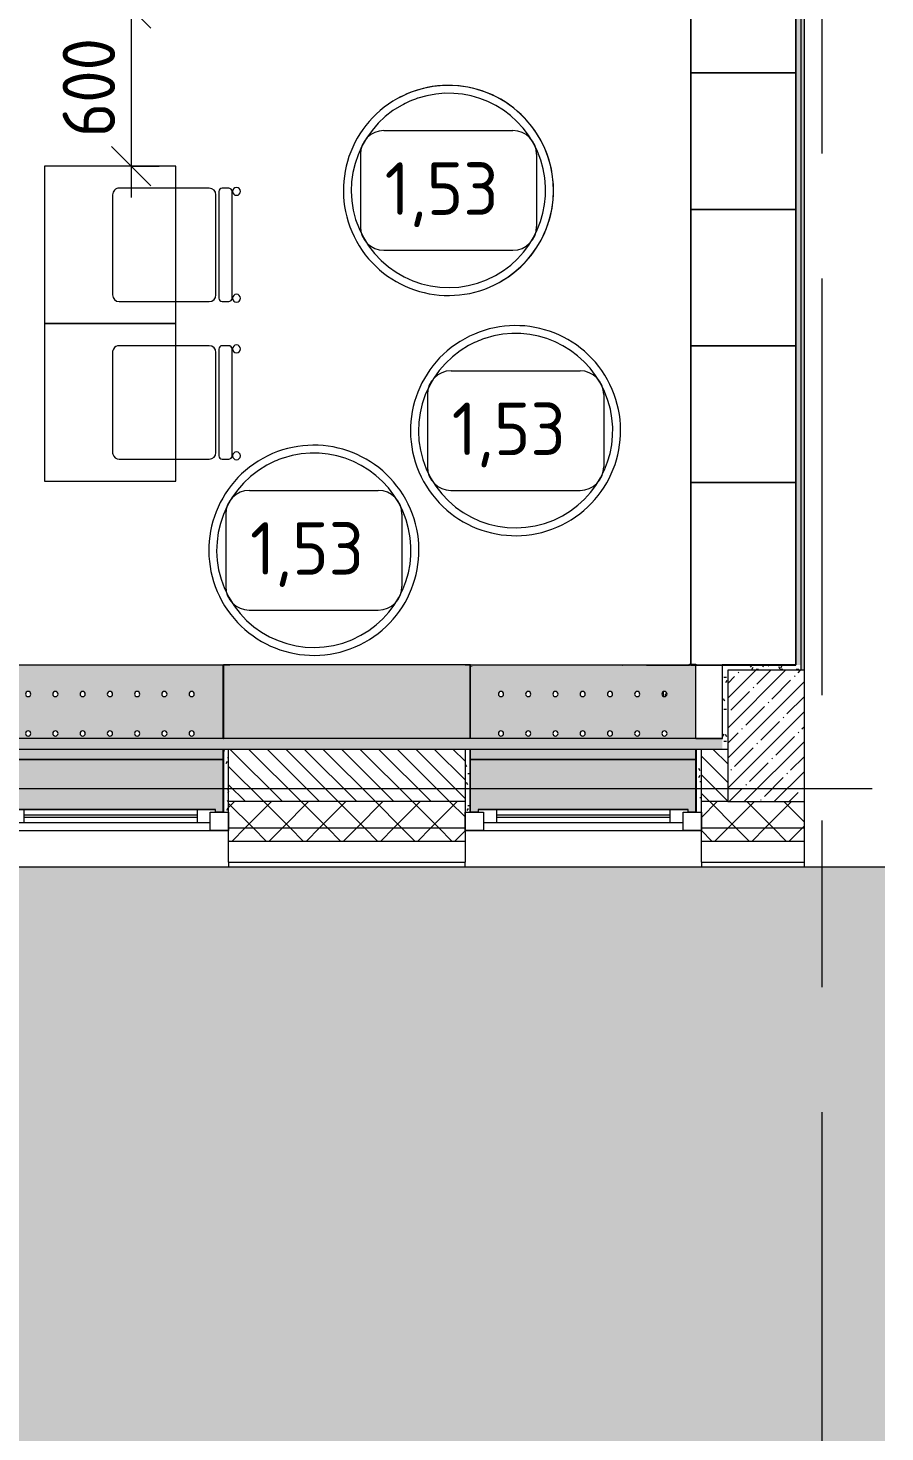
# Model space of a CAD drawing. Header units: millimetres. Extents: x 957 to 228198, y -8553 to 29000.
# Drawn here: x 71289 to 74551, y 1150 to 6495 of the extents above; entities that cross this region are included whole.
import ezdxf

# ---------------------------------------------------------------- set-up
doc = ezdxf.new("R2010")
doc.units = ezdxf.units.MM
doc.linetypes.add('Осевая', pattern=[3175, 635, -476.25, 1587.5, -476.25])
for name, color, linetype, lineweight in [('A-ANNO-DIMS', 7, 'Continuous', 9), ('A-ANNO-DIMS-100', 7, 'Continuous', 9), ('A-DETL', 7, 'Continuous', 9), ('A-DETL-GENF', 7, 'Continuous', 9), ('A-GLAZ', 7, 'Continuous', 9), ('A-GLAZ-1', 7, 'Continuous', 13), ('A-WALL', 7, 'Continuous', 9), ('I-FURN-IDEN', 7, 'Continuous', 9), ('I-WALL', 7, 'Continuous', 9), ('S-COLS', 7, 'Continuous', 9), ('Знаки', 7, 'Continuous', 9), ('Оси', 7, 'Continuous', 9), ('Оси-2', 7, 'Осевая', 9)]:
    doc.layers.add(name, color=color, linetype=linetype, lineweight=lineweight)
for name, color, linetype, lineweight, true_color in [('A-DETL-GENF-2', 7, 'Continuous', 9, 0xd4d4d4), ('A-WALL-1', 9, 'Continuous', 9, 0x808080), ('A-WALL-FNSH-1', 9, 'Continuous', 9, 0x808080), ('I-FURN-1', 9, 'Continuous', 9, 0x808080), ('M-EQPM-1', 7, 'Continuous', 9, 0xb2b2b2)]:
    doc.layers.add(name, color=color, linetype=linetype, lineweight=lineweight, true_color=true_color)
doc.styles.add('GOST Common_3', font='GOST_Common.ttf', dxfattribs={"height": 200})
doc.styles.add('ISOCPEUR_3', font='isocpeur.ttf', dxfattribs={"width": 0.9, "height": 200})
doc.dimstyles.new('ISO-2_0_0_9К_Средний_округл2_1', dxfattribs={"dimscale": 304.8, "dimtxt": 199.196235, "dimasz": 0.492126, "dimexe": 0.393701, "dimexo": 0, "dimgap": 0, "dimtad": 1, "dimdec": 0, "dimrnd": 10, "dimzin": 0, "dimdsep": 46, "dimtxsty": 'ISOCPEUR_3', "dimblk1": 'OBLIQUE', "dimblk2": 'OBLIQUE', "dimsah": 1, "dimcen": 0.09, "dimdle": 0.393701, "dimazin": 0, "dimtfac": 1, "dimtdec": 4, "dimtix": 1, "dimtmove": 0, "dimatfit": 3, "dimfxl": 1, "dimtvp": 1, "dimtolj": 1, "dimtzin": 0, "dimarcsym": 2})
pattern_1 = [(45, (-10247.55, 0), (-70.71068, 70.71068), []), (135, (-10247.55, 0), (-70.71068, -70.71068), [])]
pattern_2 = [(0, (-10247.55, 0), (121.92, 30.48), [10.058, -81.382, 10.058, -81.382, -487.68]), (0, (-10247.55, 0), (121.92, 30.48), [-182.88, 10.058, -172.822, 10.058, -81.382, -213.36]), (0, (-10247.55, 0), (121.92, 30.48), [-457.2, 10.058, -50.902, 10.058, -142.342]), (120, (-10201.83, 15.24), (-87.356454, 90.345817), [10.058, -81.382, 10.058, -81.382, -487.68]), (120, (-10201.83, 15.24), (-87.356454, 90.345817), [-182.88, 10.058, -172.822, 10.058, -81.382, -213.36]), (120, (-10201.83, 15.24), (-87.356454, 90.345817), [-457.2, 10.058, -50.902, 10.058, -142.342]), (240, (-10186.59, 76.2), (-34.563546, -120.825817), [10.058, -81.382, 10.058, -81.382, -487.68]), (240, (-10186.59, 76.2), (-34.563546, -120.825817), [-182.88, 10.058, -172.822, 10.058, -81.382, -213.36]), (240, (-10186.59, 76.2), (-34.563546, -120.825817), [-457.2, 10.058, -50.902, 10.058, -142.342])]

# ---------------------------------------------------------------- blocks, each defined once
blk = doc.blocks.new('120_Окно_СКБ_1Ст - 120_Окно_СКБ_1Ст 900х2500_h_-19906774-План расстановки мебели и оборудования 3 этажа в осях 12-23')
at = {"layer": 'A-GLAZ'}
for p, q in [((450, -5), (-450, -5)), ((-430, -75), (-400, -75)), ((-330, -55), (330, -55)), ((330, -65), (-330, -65)), ((400, -75), (430, -75))]:
    blk.add_line(p, q, dxfattribs=at)
at = {"layer": 'A-GLAZ-1'}
for p, q in [((-450, -75), (-450, -5)), ((-450, -5), (-380, -5)), ((-380, -5), (-380, -75)), ((380, -35), (-380, -35)), ((-380, -35), (-380, -75)), ((-330, -85), (-330, -35)), ((330, -85), (330, -35)), ((380, -75), (380, -5)), ((380, -5), (450, -5)), ((380, -75), (380, -35)), ((450, -5), (450, -75)), ((-380, -75), (-450, -75)), ((-380, -75), (-400, -75)), ((-400, -75), (-400, -85)), ((-400, -85), (400, -85)), ((400, -85), (-400, -85)), ((450, -75), (380, -75)), ((400, -75), (380, -75)), ((400, -85), (400, -75))]:
    blk.add_line(p, q, dxfattribs=at)
blk = doc.blocks.new('BSC_Колонна _Прямоугольная - 500х500-V64-План расстановки мебели и оборудования 3 этажа в осях 12-23')
at = {"layer": 'S-COLS'}
h = blk.add_hatch(dxfattribs=at)
h.set_pattern_fill('FP_57', color=256, style=0, pattern_type=2)
h.set_pattern_definition([(45, (-84450, -3800), (-57.02463, 57.02463), []), (45, (-84392.975, -3800), (-57.02463, 57.02463), [100.806, -20.161, 3.353, -16.808])])
h.paths.add_polyline_path([(40.7, -250), (40.7, 250), (-250, 250), (-250, -250)])
for p, q in [((40.7, 250), (-250, 250)), ((-250, 250), (-250, -250)), ((-250, -250), (40.7, -250))]:
    blk.add_line(p, q, dxfattribs=at)
blk = doc.blocks.new('ПУФ - 1_53-V123-План расстановки мебели и оборудования 3 этажа в осях 12-23')
at = {"layer": 'I-FURN-1'}
for radius, start, end in [(400, 0, 180), (400, 0, 180), (370, 0, 180), (370, 0, 180), (400, 180, 360), (400, 180, 330), (370, 180, 349.4118), (370, 180, 349.4118), (400, 330, 0), (370, 349.5929, 0), (370, 349.5929, 360)]:
    blk.add_arc((0, 0), radius, start, end, dxfattribs=at)
blk = doc.blocks.new('ПУФ - 1_53-V115-План расстановки мебели и оборудования 3 этажа в осях 12-23')
at = {"layer": 'I-FURN-1'}
for radius, start, end in [(400, 0, 180), (400, 0, 180), (370, 0, 180), (370, 0, 180), (400, 180, 360), (400, 180, 0), (370, 180, 349.4118), (370, 180, 349.4118), (370, 349.5929, 0), (370, 349.5929, 360)]:
    blk.add_arc((0, 0), radius, start, end, dxfattribs=at)
blk = doc.blocks.new('Стол базовый прямоугольный - 1_7а-25476368-План расстановки мебели и оборудования 3 этажа в осях 12-23')
at = {"layer": 'I-FURN-1'}
for p, q in [((250, 300), (-250, 300)), ((-250, 300), (-250, -300)), ((250, -300), (250, 300)), ((-250, -300), (250, -300))]:
    blk.add_line(p, q, dxfattribs=at)
blk = doc.blocks.new('Стул Breuer - 1_9а-V130-План расстановки мебели и оборудования 3 этажа в осях 12-23')
at = {"layer": 'I-FURN-1'}
for p, q in [((-215.9, 215.9), (-215.9, 0)), ((190.5, 241.3), (-190.5, 241.3)), ((215.9, 0), (215.9, 215.9)), ((-215.9, 0), (-215.9, -127)), ((215.9, -127), (215.9, 0)), ((-190.5, -152.4), (190.5, -152.4)), ((-215.9, -176.2), (-215.9, -200.8)), ((203.2, -163.5), (-203.2, -163.5)), ((-203.2, -213.5), (203.2, -213.5)), ((215.9, -200.8), (215.9, -176.2))]:
    blk.add_line(p, q, dxfattribs=at)
for centre, radius, start, end in [((-190.5, 215.9), 25.4, 105, 180), ((-190.5, 215.9), 25.4, 90, 105), ((190.5, 215.9), 25.4, 60, 90), ((190.5, 215.9), 25.4, 0, 60), ((-190.5, -127), 25.4, 180, 270), ((190.5, -127), 25.4, 270, 360), ((-203.2, -176.2), 12.7, 90, 180), ((-203.2, -200.8), 12.7, 180, 270), ((203.2, -176.2), 12.7, 360, 90), ((203.2, -200.8), 12.7, 270, 360), ((-203.5, -230.6), 15.1, 360, 180), ((-203.5, -230.6), 15.1, 180, 360), ((203.7, -230.6), 15.1, 360, 180), ((203.7, -230.6), 15.1, 180, 360)]:
    blk.add_arc(centre, radius, start, end, dxfattribs=at)
blk = doc.blocks.new('Стул Breuer - 1_9а-25403171-План расстановки мебели и оборудования 3 этажа в осях 12-23')
at = {"layer": 'I-FURN-1'}
for p, q in [((-215.9, 215.9), (-215.9, 0)), ((190.5, 241.3), (-190.5, 241.3)), ((215.9, 0), (215.9, 215.9)), ((-215.9, 0), (-215.9, -127)), ((215.9, -127), (215.9, 0)), ((-190.5, -152.4), (190.5, -152.4)), ((-215.9, -176.2), (-215.9, -200.8)), ((203.2, -163.5), (-203.2, -163.5)), ((-203.2, -213.5), (203.2, -213.5)), ((215.9, -200.8), (215.9, -176.2))]:
    blk.add_line(p, q, dxfattribs=at)
for centre, radius, start, end in [((-190.5, 215.9), 25.4, 90, 180), ((190.5, 215.9), 25.4, 0, 90), ((-190.5, -127), 25.4, 180, 270), ((190.5, -127), 25.4, 270, 360), ((-203.2, -176.2), 12.7, 90, 180), ((-203.2, -200.8), 12.7, 180, 270), ((203.2, -176.2), 12.7, 360, 90), ((203.2, -200.8), 12.7, 270, 360), ((-203.5, -230.6), 15.1, 360, 180), ((-203.5, -230.6), 15.1, 180, 360), ((203.7, -230.6), 15.1, 360, 180), ((203.7, -230.6), 15.1, 180, 360)]:
    blk.add_arc(centre, radius, start, end, dxfattribs=at)
blk = doc.blocks.new('radiator_prado_classic_z_tip_30_po exemplyaru - Classic Z Тип 30-500-V186-План расстановки мебели и оборудования 3 этажа в осях 12-23')
at = {"layer": 'M-EQPM-1'}
for p, q in [((513.3, 228), (512.5, 228)), ((512.5, 228), (513.3, 228)), ((667.5, 126), (667.5, 109.4)), ((667.5, 126), (667.5, 109.4))]:
    blk.add_line(p, q, dxfattribs=at)
for points, knots in [([(675, 114), (675.5, 114.5), (676.4, 115.4), (677.6, 116.6), (678.4, 117.4), (678.9, 117.9), (679.2, 118.2), (679.5, 118.5), (679.8, 118.8), (680.1, 119.2), (680.4, 119.4), (680.7, 119.7), (681, 120), (681.3, 120.3), (681.5, 120.5), (681.7, 120.7), (681.9, 120.9), (682.1, 121.1), (682.2, 121.2), (682.2, 121.2)], [0, 0, 0, 0, 0.1428571, 0.2857143, 0.3571429, 0.3928571, 0.4285714, 0.4642857, 0.5, 0.5357143, 0.5714286, 0.6071429, 0.6428571, 0.6785714, 0.7142857, 0.75, 0.7857143, 0.8214286, 0.8571429, 0.8571429, 0.8571429, 0.8571429]), ([(679.2, 109.8), (679.1, 109.9), (678.9, 110.1), (678.4, 110.6), (677.6, 111.4), (676.4, 112.6), (675.5, 113.5), (675, 114)], [0.5714286, 0.5714286, 0.5714286, 0.5714286, 0.6071429, 0.6428571, 0.7142857, 0.8571429, 1, 1, 1, 1]), ([(676.4, 115.4), (676.9, 115.9), (677.6, 116.6), (678.4, 117.4), (678.9, 117.9), (679.2, 118.2), (679.5, 118.5), (679.8, 118.8), (680.1, 119.2), (680.4, 119.4), (680.7, 119.7), (681, 120), (681.3, 120.3), (681.5, 120.5), (681.7, 120.7), (681.9, 120.9), (682.1, 121.1), (682.2, 121.2), (682.2, 121.2)], [0.1428571, 0.1428571, 0.1428571, 0.1428571, 0.2857143, 0.3571429, 0.3928571, 0.4285714, 0.4642857, 0.5, 0.5357143, 0.5714286, 0.6071429, 0.6428571, 0.6785714, 0.7142857, 0.75, 0.7857143, 0.8214286, 0.8571429, 0.8571429, 0.8571429, 0.8571429]), ([(679.2, 118.2), (679.1, 118.1), (678.9, 117.9), (678.4, 117.4), (677.6, 116.6), (676.9, 115.9), (676.4, 115.4)], [0.5714286, 0.5714286, 0.5714286, 0.5714286, 0.6071429, 0.6428571, 0.7142857, 0.8571429, 0.8571429, 0.8571429, 0.8571429]), ([(679.2, 118.2), (679.1, 118.1), (678.9, 117.9), (678.4, 117.4), (678.1, 117.1), (677.9, 116.9)], [0.5714286, 0.5714286, 0.5714286, 0.5714286, 0.6071429, 0.6428571, 0.7142857, 0.7142857, 0.7142857, 0.7142857]), ([(677.9, 111.1), (678.1, 110.9), (678.4, 110.6), (678.9, 110.1), (679.1, 109.9), (679.2, 109.8)], [0.2857143, 0.2857143, 0.2857143, 0.2857143, 0.3571429, 0.3928571, 0.4285714, 0.4285714, 0.4285714, 0.4285714]), ([(677.9, 111.1), (678.1, 110.9), (678.4, 110.6), (678.9, 110.1), (679.1, 109.9), (679.2, 109.8)], [0.2857143, 0.2857143, 0.2857143, 0.2857143, 0.3571429, 0.3928571, 0.4285714, 0.4285714, 0.4285714, 0.4285714]), ([(679.2, 109.8), (679.1, 109.9), (678.9, 110.1), (678.4, 110.6), (678.1, 110.9), (677.9, 111.1)], [0.5714286, 0.5714286, 0.5714286, 0.5714286, 0.6071429, 0.6428571, 0.7142857, 0.7142857, 0.7142857, 0.7142857]), ([(682.2, 121.2), (682.2, 121.2), (682.1, 121.1), (681.9, 120.9), (681.7, 120.7), (681.5, 120.5), (681.3, 120.3), (681, 120), (680.7, 119.7), (680.4, 119.4), (680.1, 119.2), (679.7, 118.7), (679.4, 118.4), (679.2, 118.2)], [0.1428571, 0.1428571, 0.1428571, 0.1428571, 0.1785714, 0.2142857, 0.25, 0.2857143, 0.3214286, 0.3571429, 0.3928571, 0.4285714, 0.4642857, 0.5, 0.5714286, 0.5714286, 0.5714286, 0.5714286]), ([(680.4, 119.4), (680.3, 119.3), (680.1, 119.2), (679.7, 118.7), (679.4, 118.4), (679.2, 118.2)], [0.4285714, 0.4285714, 0.4285714, 0.4285714, 0.4642857, 0.5, 0.5714286, 0.5714286, 0.5714286, 0.5714286])]:
    blk.add_open_spline(points, degree=3, knots=knots, dxfattribs=at)
for points in [[(676.4, 115.4), (676, 115), (675.5, 114.5), (675, 114)], [(676.4, 115.4), (676, 115), (675.5, 114.5), (675, 114)], [(675, 114), (675.5, 114.5), (676, 115), (676.4, 115.4)], [(675, 114), (675.5, 113.5), (676.4, 112.6), (677.4, 111.6), (677.9, 111.1)], [(675, 114), (675.5, 113.5), (676.4, 112.6), (677.4, 111.6), (677.9, 111.1)], [(677.9, 111.1), (677.4, 111.6), (676.4, 112.6), (675.5, 113.5), (675, 114)], [(677.9, 116.9), (677.4, 116.4), (676.9, 115.9), (676.4, 115.4)], [(682.2, 121.2), (682.2, 121.2), (682.1, 121.1), (681.9, 120.9), (681.7, 120.7), (681.5, 120.5), (681.3, 120.3), (681, 120), (680.7, 119.7), (680.5, 119.5), (680.4, 119.4)]]:
    blk.add_open_spline(points, degree=3, dxfattribs=at)
blk = doc.blocks.new('шкаф 1_112 - шкаф 1_112-V217-План расстановки мебели и оборудования 3 этажа в осях 12-23')
at = {"layer": 'I-FURN-1'}
for p, q in [((-400, 6070), (-400, 4)), ((0, 1), (0, 6070)), ((-400, 2775), (-400, 2255)), ((-400, 2255), (-400, 2775)), ((0, 2255), (0, 2775)), ((0, 2775), (0, 2255)), ((0, 2255), (-400, 2255)), ((0, 2255), (-400, 2255)), ((-400, 2255), (-400, 1735)), ((-400, 1735), (-400, 2255)), ((-400, 2255), (0, 2255)), ((-400, 2255), (0, 2255)), ((0, 2255), (-400, 2255)), ((0, 1735), (0, 2255)), ((0, 2255), (0, 1735)), ((0, 1735), (-400, 1735)), ((-400, 1735), (0, 1735)), ((0, 1735), (-400, 1735)), ((0, 1735), (-400, 1735)), ((-400, 1735), (-400, 1215)), ((-400, 1215), (-400, 1735)), ((-400, 1735), (0, 1735)), ((0, 1215), (0, 1735)), ((0, 1735), (0, 1215)), ((0, 1215), (-400, 1215)), ((0, 1215), (-400, 1215)), ((-400, 1215), (-400, 695)), ((-400, 695), (-400, 1215)), ((-400, 1215), (0, 1215)), ((-400, 1215), (0, 1215)), ((0, 1215), (-400, 1215)), ((0, 695), (0, 1215)), ((0, 1215), (0, 695)), ((0, 695), (-400, 695)), ((-400, 695), (0, 695)), ((0, 695), (-400, 695)), ((0, 695), (-400, 695)), ((-400, 695), (-400, 0)), ((-400, 4), (-400, 695)), ((-400, 695), (0, 695)), ((0, 0), (0, 695)), ((0, 695), (0, 1)), ((-400, 0), (0, 0)), ((-381, 0), (-280, 0)), ((-280, 0), (-381, 0)), ((-280, 0), (0, 0)), ((0, 0), (-280, 0))]:
    blk.add_line(p, q, dxfattribs=at)
blk = doc.blocks.new('Зашивка радиатора_ с перфорацией М1 - Зашивка радиатора_ с перфорацией М1-V227-План расстановки мебели и оборудования 3 этажа в осях 12-23')
at = {"layer": 'Знаки'}
blk.add_hatch(color=256, dxfattribs=at).paths.add_polyline_path([(429, 380), (399, 380), (399, 370.1), (-401, 370.1), (-401, 380), (-430, 380), (-430, 180), (429, 180), (429, 370.1)])
h = blk.add_hatch(color=256, dxfattribs=at)
h.paths.add_polyline_path([(91.6, 180), (-430, 180), (-430, 140.1), (428, 140.1), (428, 180), (138.5, 180)])
h.paths.add_polyline_path([(-43.2, 100.1), (-430, 100.1), (-430, -179.9), (428, -178.9), (428, 100.1), (47.4, 100.1)])
h.paths.add_polyline_path([(-102.8, 90.4), (-97.4, 88.8), (-94.1, 85.4), (-92.8, 80.4), (-94.1, 75.4), (-97.8, 71.7), (-102.8, 70.4), (-107.8, 71.7), (-111.4, 75.4), (-112.8, 80.4), (-111.4, 85.4), (-107.8, 89), (-105.3, 90)])
h.paths.add_polyline_path([(-206.5, 90.4), (-201.2, 88.8), (-197.8, 85.4), (-196.5, 80.4), (-197.8, 75.4), (-201.5, 71.7), (-206.5, 70.4), (-211.5, 71.7), (-215.2, 75.4), (-216.5, 80.4), (-215.2, 85.4), (-211.5, 89), (-209.1, 90)])
h.paths.add_polyline_path([(104.7, 90.4), (109.7, 89), (113.4, 85.4), (114.7, 80.4), (113.4, 75.4), (109.7, 71.7), (104.7, 70.4), (99.7, 71.7), (96.1, 75.4), (94.7, 80.4), (96.1, 85.4), (99.7, 89), (102.2, 90)])
h.paths.add_polyline_path([(1, 90.4), (6.3, 88.8), (9.7, 85.4), (11, 80.4), (9.7, 75.4), (6, 71.7), (1, 70.4), (-4, 71.7), (-7.7, 75.4), (-9, 80.4), (-7.7, 85.4), (-4, 89), (-1.6, 90)])
h.paths.add_polyline_path([(-310.3, 90.4), (-304.9, 88.8), (-301.6, 85.4), (-300.3, 80.4), (-301.6, 75.4), (-305.3, 71.7), (-310.3, 70.4), (-315.3, 71.7), (-318.9, 75.4), (-320.3, 80.4), (-318.9, 85.4), (-315.3, 89), (-312.8, 90)])
h.paths.add_polyline_path([(208.5, 90.4), (213.5, 89), (217.2, 85.4), (218.5, 80.4), (217.2, 75.4), (213.5, 71.7), (208.5, 70.4), (203.5, 71.7), (199.8, 75.4), (198.5, 80.4), (199.8, 85.4), (203.5, 89), (205.9, 90)])
h.paths.add_polyline_path([(312.2, 90.4), (317.2, 89), (320.9, 85.4), (322.2, 80.4), (320.9, 75.4), (317.2, 71.7), (312.2, 70.4), (307.2, 71.7), (303.6, 75.4), (302.2, 80.4), (303.8, 85.7), (307.2, 89), (309.7, 90)])
h.paths.add_polyline_path([(-102.8, -59.6), (-97.8, -61), (-94.1, -64.6), (-92.8, -69.6), (-94.1, -74.6), (-97.8, -78.3), (-102.8, -79.6), (-108.1, -78.1), (-111.4, -74.6), (-112.8, -69.6), (-111.4, -64.6), (-107.8, -61), (-105.3, -60)])
h.paths.add_polyline_path([(312.2, -59.6), (317.2, -61), (320.9, -64.6), (322.2, -69.6), (320.9, -74.6), (317.2, -78.3), (312.2, -79.6), (307.2, -78.3), (303.3, -74), (302.2, -69.6), (303.6, -64.6), (307.2, -61), (309.7, -60)])
h.paths.add_polyline_path([(208.5, -59.6), (213.5, -61), (217.2, -64.6), (218.5, -69.6), (217.2, -74.6), (213.5, -78.3), (208.5, -79.6), (203.5, -78.3), (199.8, -74.6), (198.5, -69.6), (199.8, -64.6), (203.5, -61), (205.9, -60)])
h.paths.add_polyline_path([(104.7, -59.6), (109.7, -61), (113.4, -64.6), (114.7, -69.6), (113.4, -74.6), (109.7, -78.3), (104.7, -79.6), (99.7, -78.3), (96.1, -74.6), (94.7, -69.6), (96.1, -64.6), (99.7, -61), (102.2, -60)])
h.paths.add_polyline_path([(-206.5, -59.6), (-201.5, -61), (-197.8, -64.6), (-196.5, -69.6), (-197.8, -74.6), (-201.5, -78.3), (-206.5, -79.6), (-211.8, -78.1), (-215.2, -74.6), (-216.5, -69.6), (-215.2, -64.6), (-211.5, -61), (-209.1, -60)])
h.paths.add_polyline_path([(1, -59.6), (6, -61), (9.7, -64.6), (11, -69.6), (9.7, -74.6), (6, -78.3), (1, -79.6), (-4, -78.3), (-7.7, -74.6), (-9, -69.6), (-7.7, -64.6), (-4, -61), (-1.6, -60)])
h.paths.add_polyline_path([(-310.3, -59.6), (-305.3, -61), (-301.6, -64.6), (-300.3, -69.6), (-301.6, -74.6), (-305.3, -78.3), (-310.3, -79.6), (-315.7, -78), (-318.9, -74.6), (-320.3, -69.6), (-318.9, -64.6), (-315.3, -61), (-312.8, -60)])
for p, q in [((-401, 380), (-430, 380)), ((-430, 380), (-430, 180)), ((429, 380), (399, 380)), ((-430, 180), (429, 180)), ((429, 180), (-430, 180)), ((-430, 180), (-430, 140.1)), ((-430, 100.1), (-430, -179.9)), ((430.2, -179.9), (430.2, 100.1)), ((-430, -179.9), (430.2, -179.9))]:
    blk.add_line(p, q, dxfattribs=at)
for centre, start, end in [((-310.3, 80.4), 180, 0), ((-310.3, 80.4), 0, 180), ((-206.5, 80.4), 0, 180), ((-206.5, 80.4), 180, 360), ((-102.8, 80.4), 0, 180), ((-102.8, 80.4), 180, 0), ((1, 80.4), 0, 180), ((1, 80.4), 180, 0), ((104.7, 80.4), 0, 180), ((104.7, 80.4), 180, 360), ((208.5, 80.4), 0, 180), ((208.5, 80.4), 180, 0), ((312.2, 80.4), 0, 180), ((312.2, 80.4), 180, 0), ((-310.3, -69.6), 0, 180), ((-310.3, -69.6), 180, 0), ((-206.5, -69.6), 0, 180), ((-206.5, -69.6), 180, 0), ((-102.8, -69.6), 0, 180), ((-102.8, -69.6), 180, 0), ((1, -69.6), 0, 180), ((1, -69.6), 180, 0), ((104.7, -69.6), 0, 180), ((104.7, -69.6), 180, 0), ((208.5, -69.6), 0, 180), ((208.5, -69.6), 180, 0), ((312.2, -69.6), 0, 180), ((312.2, -69.6), 180, 0)]:
    blk.add_arc(centre, 10, start, end, dxfattribs=at)
blk = doc.blocks.new('Зашивка радиатора_ с перфорацией М1 - Зашивка радиатора_ с перфорацией М1-V228-План расстановки мебели и оборудования 3 этажа в осях 12-23')
at = {"layer": 'Знаки'}
blk.add_hatch(color=256, dxfattribs=at).paths.add_polyline_path([(399, 380), (399, 370.1), (-401, 370.1), (-401, 380), (-430, 380), (-430, 180), (429, 180), (429, 380)])
h = blk.add_hatch(color=256, dxfattribs=at)
h.paths.add_polyline_path([(122, 180), (-430, 180), (-430, 140.1), (428, 140.1), (428, 180), (303.6, 180)])
h.paths.add_polyline_path([(394.5, 100.1), (-430, 100.1), (-430, -179.9), (428, -178.9), (428, 100.1), (395.2, 100.1)])
h.paths.add_polyline_path([(312.2, 90.4), (317.2, 89), (320.9, 85.4), (322.2, 80.4), (320.9, 75.4), (317, 71.6), (312.2, 70.4), (307.2, 71.7), (303.6, 75.4), (302.2, 80.4), (303.8, 85.7), (307.2, 89), (309.7, 90)])
h.paths.add_polyline_path([(-102.8, 90.4), (-97.4, 88.8), (-94.1, 85.4), (-92.8, 80.4), (-94.1, 75.4), (-97.8, 71.7), (-102.8, 70.4), (-107.8, 71.7), (-111.4, 75.4), (-112.8, 80.4), (-111.4, 85.4), (-107.8, 89), (-105.3, 90)])
h.paths.add_polyline_path([(208.5, 90.4), (213.5, 89), (217.2, 85.4), (218.5, 80.4), (217.2, 75.4), (213.5, 71.7), (208.5, 70.4), (203.5, 71.7), (199.8, 75.4), (198.5, 80.4), (199.8, 85.4), (203.5, 89), (205.9, 90)])
h.paths.add_polyline_path([(1, 90.4), (6.3, 88.8), (9.7, 85.4), (11, 80.4), (9.7, 75.4), (6, 71.7), (1, 70.4), (-4, 71.7), (-7.7, 75.4), (-9, 80.4), (-7.7, 85.4), (-4, 89), (-1.6, 90)])
h.paths.add_polyline_path([(104.7, 90.4), (109.7, 89), (113.4, 85.4), (114.7, 80.4), (113.4, 75.4), (109.7, 71.7), (104.7, 70.4), (99.7, 71.7), (96.1, 75.4), (94.7, 80.4), (96.1, 85.4), (99.7, 89), (102.2, 90)])
h.paths.add_polyline_path([(-310.3, 90.4), (-304.9, 88.8), (-301.6, 85.4), (-300.3, 80.4), (-301.6, 75.4), (-305.3, 71.7), (-310.3, 70.4), (-315.3, 71.7), (-318.9, 75.4), (-320.3, 80.4), (-318.9, 85.4), (-315.3, 89), (-312.8, 90)])
h.paths.add_polyline_path([(-206.5, 90.4), (-201.2, 88.8), (-197.8, 85.4), (-196.5, 80.4), (-197.8, 75.4), (-201.5, 71.7), (-206.5, 70.4), (-211.5, 71.7), (-215.2, 75.4), (-216.5, 80.4), (-215.2, 85.4), (-211.5, 89), (-209.1, 90)])
h.paths.add_polyline_path([(-102.8, -59.6), (-97.8, -61), (-94.1, -64.6), (-92.8, -69.6), (-94.1, -74.6), (-97.8, -78.3), (-102.8, -79.6), (-108.1, -78.1), (-111.4, -74.6), (-112.8, -69.6), (-111.4, -64.6), (-107.8, -61), (-105.3, -60)])
h.paths.add_polyline_path([(312.2, -59.6), (317.2, -61), (320.9, -64.6), (322.2, -69.6), (320.9, -74.6), (317.2, -78.3), (312.2, -79.6), (307.2, -78.3), (303.3, -74), (302.2, -69.6), (303.6, -64.6), (307.2, -61), (309.7, -60)])
h.paths.add_polyline_path([(208.5, -59.6), (213.5, -61), (217.2, -64.6), (218.5, -69.6), (217.2, -74.6), (213.5, -78.3), (208.5, -79.6), (203.5, -78.3), (199.8, -74.6), (198.5, -69.6), (199.8, -64.6), (203.5, -61), (205.9, -60)])
h.paths.add_polyline_path([(104.7, -59.6), (109.7, -61), (113.4, -64.6), (114.7, -69.6), (113.4, -74.6), (109.7, -78.3), (104.7, -79.6), (99.7, -78.3), (96.1, -74.6), (94.7, -69.6), (96.1, -64.6), (99.7, -61), (102.2, -60)])
h.paths.add_polyline_path([(-310.3, -59.6), (-305.3, -61), (-301.6, -64.6), (-300.3, -69.6), (-301.6, -74.6), (-305.7, -78.5), (-310.3, -79.6), (-315.3, -78.3), (-318.9, -74.6), (-320.3, -69.6), (-318.9, -64.6), (-315.3, -61), (-311, -59.7)])
h.paths.add_polyline_path([(-206.5, -59.6), (-201.5, -61), (-197.8, -64.6), (-196.5, -69.6), (-197.8, -74.6), (-201.5, -78.3), (-206.5, -79.6), (-211.8, -78.1), (-215.2, -74.6), (-216.5, -69.6), (-215.2, -64.6), (-211.5, -61), (-209.1, -60)])
h.paths.add_polyline_path([(1, -59.6), (6, -61), (9.7, -64.6), (11, -69.6), (9.7, -74.6), (6, -78.3), (1, -79.6), (-4, -78.3), (-7.7, -74.6), (-9, -69.6), (-7.7, -64.6), (-4, -61), (-1.6, -60)])
for p, q in [((-401, 380), (-430, 380)), ((-430, 380), (-430, 180)), ((429, 380), (399, 380)), ((-430, 180), (429, 180)), ((429, 180), (-430, 180)), ((-430, 180), (-430, 140.1)), ((-430, 100.1), (-430, -179.9)), ((430.2, -179.9), (430.2, 100.1)), ((-430, -179.9), (-411, -179.9)), ((-411, -179.9), (430.2, -179.9)), ((-241.3, -179.9), (-406, -179.9))]:
    blk.add_line(p, q, dxfattribs=at)
for centre, start, end in [((-310.3, 80.4), 180, 0), ((-310.3, 80.4), 0, 180), ((-206.5, 80.4), 0, 180), ((-206.5, 80.4), 180, 360), ((-102.8, 80.4), 0, 180), ((-102.8, 80.4), 180, 0), ((1, 80.4), 0, 180), ((1, 80.4), 180, 0), ((104.7, 80.4), 0, 180), ((104.7, 80.4), 180, 360), ((208.5, 80.4), 0, 180), ((208.5, 80.4), 180, 0), ((312.2, 80.4), 0, 180), ((312.2, 80.4), 180, 0), ((-310.3, -69.6), 0, 180), ((-310.3, -69.6), 180, 0), ((-206.5, -69.6), 0, 180), ((-206.5, -69.6), 180, 0), ((-102.8, -69.6), 0, 180), ((-102.8, -69.6), 180, 0), ((1, -69.6), 0, 180), ((1, -69.6), 180, 0), ((104.7, -69.6), 0, 180), ((104.7, -69.6), 180, 0), ((208.5, -69.6), 0, 180), ((208.5, -69.6), 180, 0), ((312.2, -69.6), 0, 180), ((312.2, -69.6), 180, 0)]:
    blk.add_arc(centre, 10, start, end, dxfattribs=at)
blk = doc.blocks.new('Зашивка без перфорации М3 - М3_16-30991357-План расстановки мебели и оборудования 3 этажа в осях 12-23')
at = {"layer": 'Знаки'}
blk.add_hatch(color=256, dxfattribs=at).paths.add_polyline_path([(-191.1, 101.1), (-430, 101.1), (-430, -179.9), (510.2, -179.9), (510.2, 101.1), (172.2, 101.1)])
for p, q in [((-430, 180), (-430, 141.1)), ((-430, 101.1), (-430, -179.9)), ((510.2, -179.9), (510.2, 101.1)), ((-430, -179.9), (510.2, -179.9))]:
    blk.add_line(p, q, dxfattribs=at)
blk = doc.blocks.new('Зашивка_ торцевая панель - Зашивка_ торцевая панель-31043143-План расстановки мебели и оборудования 3 этажа в осях 12-23')
at = {"layer": 'Знаки'}
blk.add_hatch(color=256, dxfattribs=at).paths.add_polyline_path([(-406, 176), (-406, 176), (-425, 176), (-425, 180), (-430, 180), (-430, 176), (-413, 176)])
for p, q in [((-430, 176), (-430, 180)), ((-430, 180), (-425, 180)), ((-425, 180), (-406, 180)), ((-406, 180), (-406, 176))]:
    blk.add_line(p, q, dxfattribs=at)
blk = doc.blocks.new('Зашивка_ опоясывающая панель - Зашивка_ опоясывающая панель-V246-План расстановки мебели и оборудования 3 этажа в осях 12-23')
at = {"layer": 'Знаки'}
blk.add_hatch(color=256, dxfattribs=at).paths.add_polyline_path([(-430, -101.1), (-429.9, -101.1), (-429.7, 179.9), (-430, 178.9), (-430, -91.4)])
for p, q in [((-430, -101.1), (-430, 180)), ((-430, 180), (-406, 180))]:
    blk.add_line(p, q, dxfattribs=at)
blk = doc.blocks.new('Зашивка_ опоясывающая панель - Зашивка_ опоясывающая панель-V247-План расстановки мебели и оборудования 3 этажа в осях 12-23')
at = {"layer": 'Знаки'}
blk.add_hatch(color=256, dxfattribs=at).paths.add_polyline_path([(-406, 178.9), (-406, 180), (-409.7, 178.9)])
for p, q in [((-430, 180), (-406, 180)), ((-406, 174), (-406, 172.7))]:
    blk.add_line(p, q, dxfattribs=at)
blk = doc.blocks.new('DET_L_Линия разрыва - М100-V261-План расстановки мебели и оборудования 3 этажа в осях 12-23')
at = {"layer": 'A-DETL-GENF'}
blk.add_line((11739.9, 0), (0, 0), dxfattribs=at)
blk = doc.blocks.new('Марка_Мебель - В прямоуг_Balcon_Марка-25523697-План расстановки мебели и оборудования 3 этажа в осях 12-23')
at = {"layer": 'I-FURN-IDEN'}
for p, q in [((-2.455, 2.278), (2.455, 2.278)), ((-3.355, 1.378), (-3.355, -1.384)), ((3.355, 1.378), (3.355, -1.378)), ((-2.461, -2.278), (2.455, -2.278))]:
    blk.add_line(p, q, dxfattribs=at)
for centre, radius, start, end in [((-2.455, 1.378), 0.9, 90, 180), ((2.455, 1.378), 0.9, 0, 90), ((-2.461, -1.384), 0.893, 180, 270), ((2.455, -1.378), 0.9, 270, 0)]:
    blk.add_arc(centre, radius, start, end, dxfattribs=at)
blk = doc.blocks.new('DIMBLOCK38-План расстановки мебели и оборудования 3 этажа в осях 12-23')
at = {"layer": 'A-ANNO-DIMS-100'}
for p, q in [((71681.4, 6690.1), (71681.4, 5850.1)), ((71787.5, 6570.1), (71561.4, 6570.1)), ((71681.4, 6570.1), (71787.5, 6570.1)), ((71787.5, 5970.1), (71561.4, 5970.1)), ((71681.4, 5970.1), (71787.5, 5970.1))]:
    blk.add_line(p, q, dxfattribs=at)
at = {"layer": 'A-ANNO-DIMS-100', "lineweight": 20}
for p, q in [((71681.4, 6570.1), (71606.4, 6645.1)), ((71681.4, 6570.1), (71756.4, 6495.1)), ((71681.4, 5970.1), (71606.4, 6045.1)), ((71681.4, 5970.1), (71756.4, 5895.1))]:
    blk.add_line(p, q, dxfattribs=at)
at = {"layer": 'A-ANNO-DIMS-100', "color": 0, "insert": (71420.2, 6080.5), "char_height": 200, "width": 455.087, "attachment_point": 1, "rotation": 90, "line_spacing_factor": 1.149209, "style": 'ISOCPEUR_3'}
blk.add_mtext('600', dxfattribs=at)
blk = doc.blocks.new('_Oblique')
at = {"color": 0, "linetype": 'ByBlock', "lineweight": -2}
blk.add_line((-0.5, -0.5), (0.5, 0.5), dxfattribs=at)

msp = doc.modelspace()

# ---------------------------------------------------------------- hatches: boundary and pattern name
at = {"layer": 'A-DETL-GENF-2'}
h = msp.add_hatch(color=256, dxfattribs=at)
h.paths.add_polyline_path([(74551, -258), (74551, 3300), (65610.4, 3300), (65610.4, -258), (68738.3, -258)])
h.paths.add_polyline_path([(31762.4, 15358), (31762.4, 15358), (31762.4, 17006.7)])
h.paths.add_polyline_path([(56312.4, 11900), (56312.4, 27358), (31662.4, 27358), (31662.4, 23858), (28262.4, 23858), (28262.4, 23799.7), (28495.1, 23799.7), (28495.1, 15358), (32132.4, 15358), (32132.4, 11900), (55912.4, 11900)])
h.paths.add_polyline_path([(68292.4, 15650), (74243.1, 15650), (74243.1, 18590), (63792.4, 18590), (63792.4, 15650), (68282.4, 15650)])
at = {"layer": 'A-WALL'}
h = msp.add_hatch(dxfattribs=at)
h.set_pattern_fill('FP_19', color=256, style=0, pattern_type=2)
h.set_pattern_definition([(135, (-10247.55, 0), (-35.35534, -35.35534), [])])
h.paths.add_polyline_path([(73852.4, 3550), (73952.4, 3550), (73952.4, 3750), (73852.4, 3750), (73852.4, 3555.3)])
h.paths.add_polyline_path([(72371.2, 3550), (72952.4, 3550), (72952.4, 3750), (72052.4, 3750), (72052.4, 3550)])
h.paths.add_polyline_path([(69832.4, 3550), (70102.4, 3550), (70102.4, 3750), (69832.4, 3750), (69832.4, 3615.3)])
h.paths.add_polyline_path([(70918.1, 3550), (71152.4, 3550), (71152.4, 3750), (70602.4, 3750), (70602.4, 3550)])
h.paths.add_polyline_path([(65752.5, 3550), (66832.4, 3550), (66832.4, 3750), (65732.4, 3750), (65732.4, 3550)])
h = msp.add_hatch(dxfattribs=at)
h.set_pattern_fill('FP_20', color=256, style=0, pattern_type=2)
h.set_pattern_definition(pattern_1)
h.paths.add_polyline_path([(73932.4, 3450), (74243.1, 3450), (74243.1, 3550), (73852.4, 3550), (73852.4, 3450)])
h.paths.add_polyline_path([(72371.2, 3450), (72952.4, 3450), (72952.4, 3550), (72052.4, 3550), (72052.4, 3450)])
h.paths.add_polyline_path([(70191.5, 3450), (71152.4, 3450), (71152.4, 3550), (69832.4, 3550), (69832.4, 3450), (70102.4, 3450)])
h.paths.add_polyline_path([(65452.4, 3450), (66832.4, 3450), (66832.4, 3550), (65452.4, 3550)])
h = msp.add_hatch(dxfattribs=at)
h.set_pattern_fill('FP_20', color=256, style=0, pattern_type=2)
h.set_pattern_definition(pattern_1)
h.paths.add_polyline_path([(74243.1, 3400), (74243.1, 3450), (73852.4, 3450), (73852.4, 3400), (73952.4, 3400)])
h.paths.add_polyline_path([(72952.4, 3400), (72952.4, 3450), (72052.4, 3450), (72052.4, 3400), (72371.2, 3400)])
h.paths.add_polyline_path([(71152.4, 3400), (71152.4, 3450), (69832.4, 3450), (69832.4, 3400), (70918.1, 3400)])
h.paths.add_polyline_path([(66558.5, 3400), (66832.4, 3400), (66832.4, 3450), (65452.4, 3450), (65452.4, 3400), (65831.9, 3400)])
at = {"layer": 'I-WALL'}
h = msp.add_hatch(dxfattribs=at)
h.set_pattern_fill('FP_17', color=256, style=0, pattern_type=2)
h.set_pattern_definition([(45, (-10247.55, 0), (-57.02463, 57.02463), []), (45, (-10190.526, 0), (-57.02463, 57.02463), [100.806, -20.161, 3.353, -16.808])])
h.paths.add_polyline_path([(74232.5, 4050), (74243.1, 4050), (74243.1, 15040.9), (74232.4, 15046.2), (74232.4, 4050)])
h = msp.add_hatch(dxfattribs=at)
h.set_pattern_fill('FP_68', color=256, style=0, pattern_type=2)
h.set_pattern_definition(pattern_2)
h.paths.add_polyline_path([(74232.4, 4070), (74232.4, 10900), (74212.4, 10900), (74212.4, 4070)])
h = msp.add_hatch(dxfattribs=at)
h.set_pattern_fill('FP_68', color=256, style=0, pattern_type=2)
h.set_pattern_definition(pattern_2)
h.paths.add_polyline_path([(73932.4, 3750), (73952.4, 3750), (73952.4, 4070), (73932.4, 4070), (73932.4, 3790)])
h = msp.add_hatch(dxfattribs=at)
h.set_pattern_fill('FP_68', color=256, style=0, pattern_type=2)
h.set_pattern_definition(pattern_2)
h.paths.add_polyline_path([(74212.4, 4050), (74232.4, 4050), (74232.4, 4070), (73952.4, 4070), (73952.5, 4050)])
h = msp.add_hatch(dxfattribs=at)
h.set_pattern_fill('FP_68', color=256, style=0, pattern_type=2)
h.set_pattern_definition(pattern_2)
h.paths.add_polyline_path([(73824.4, 3750), (73932.4, 3750), (73932.4, 3790), (70622.4, 3790), (70623.2, 3750), (73642.8, 3750)])
h = msp.add_hatch(dxfattribs=at)
h.set_pattern_fill('FP_68', color=256, style=0, pattern_type=2)
h.set_pattern_definition(pattern_2)
h.paths.add_polyline_path([(72032.4, 3510), (72052.4, 3510), (72052.4, 3750), (72032.4, 3750), (72032.4, 3545.6)])
h = msp.add_hatch(dxfattribs=at)
h.set_pattern_fill('FP_68', color=256, style=0, pattern_type=2)
h.set_pattern_definition(pattern_2)
h.paths.add_polyline_path([(72971.4, 3510), (72972.4, 3510.1), (72972.4, 3750), (72952.4, 3750), (72952.4, 3510)])
h = msp.add_hatch(dxfattribs=at)
h.set_pattern_fill('FP_68', color=256, style=0, pattern_type=2)
h.set_pattern_definition(pattern_2)
h.paths.add_polyline_path([(73832.4, 3510), (73852.4, 3510), (73852.4, 3750), (73832.4, 3750), (73832.4, 3542.5)])

# ---------------------------------------------------------------- linework, layer by layer
at = {"layer": 'A-DETL'}
msp.add_line((74551, 3300), (65610.4, 3300), dxfattribs=at)
at = {"layer": 'A-WALL'}
for p, q in [((74212.4, 4070), (74212.4, 10880)), ((74232.4, 4050), (74232.4, 10900)), ((73932.4, 3790), (73932.4, 4070)), ((73952.4, 4070), (74212.4, 4070)), ((72952.4, 3550), (72052.4, 3550)), ((73952.4, 3550), (73852.4, 3550)), ((72052.4, 3450), (72952.4, 3450)), ((73852.4, 3450), (74243.1, 3450)), ((72052.4, 3400), (72952.4, 3400)), ((73852.4, 3400), (74243.1, 3400)), ((72052.4, 3320), (72952.4, 3320)), ((73852.4, 3320), (74243.1, 3320))]:
    msp.add_line(p, q, dxfattribs=at)
at = {"layer": 'A-WALL-1'}
for p, q in [((70622.4, 3750), (73952.4, 3750)), ((73852.4, 3790), (71152.4, 3790)), ((72032.4, 3750), (72032.4, 3510)), ((72052.4, 3320), (72052.4, 3750)), ((72952.4, 3750), (72952.4, 3320)), ((72972.4, 3510), (72972.4, 3750)), ((73832.4, 3750), (73832.4, 3510)), ((73852.4, 3320), (73852.4, 3750)), ((72032.4, 3510), (72052.4, 3510)), ((72952.4, 3510), (72972.4, 3510)), ((73832.4, 3510), (73852.4, 3510))]:
    msp.add_line(p, q, dxfattribs=at)
at = {"layer": 'A-WALL-FNSH-1'}
for p, q in [((74211.4, 10879), (74211.4, 4071.7)), ((74212.4, 4071), (73931.4, 4071)), ((73931.4, 4070), (73931.4, 3791)), ((73932.4, 4070), (73952.4, 4070)), ((72031.4, 3750), (72031.4, 3510)), ((72952.4, 3791), (72052.4, 3791)), ((72052.4, 3791), (72052.4, 3790)), ((72952.4, 3790), (72952.4, 3791)), ((72973.4, 3510), (72973.4, 3750)), ((73831.4, 3750), (73831.4, 3510)), ((73931.4, 3791), (73852.4, 3791)), ((73852.4, 3791), (73852.4, 3790)), ((73852.4, 3790), (73932.4, 3790)), ((72031.4, 3510), (72032.4, 3510)), ((72972.4, 3510), (72973.4, 3510)), ((73831.4, 3510), (73832.4, 3510)), ((72052.4, 3320), (72052.4, 3300)), ((72952.4, 3300), (72952.4, 3320)), ((73852.4, 3320), (73852.4, 3300))]:
    msp.add_line(p, q, dxfattribs=at)
at = {"layer": 'I-WALL'}
for p, q in [((72031.4, 3791), (72033.2, 3791)), ((73831.4, 3791), (73852.4, 3791))]:
    msp.add_line(p, q, dxfattribs=at)
at = {"layer": 'Оси'}
msp.add_line((72002.4, 3600), (74502.4, 3600), dxfattribs=at)
at = {"layer": 'Оси-2'}
for p, q in [((74312.4, -331.5), (74312.4, 24898.1)), ((28163.2, 3600), (72002.4, 3600))]:
    msp.add_line(p, q, dxfattribs=at)

# ---------------------------------------------------------------- block references
at = {"layer": 'A-DETL-GENF', "rotation": 90.00000000000031}
msp.add_blockref('DET_L_Линия разрыва - М100-V261-План расстановки мебели и оборудования 3 этажа в осях 12-23', (74243.1, 3301.1), dxfattribs=at)
at = {"layer": 'A-GLAZ', "rotation": 180}
for p in [(71602.4, 3435), (73402.4, 3435)]:
    msp.add_blockref('120_Окно_СКБ_1Ст - 120_Окно_СКБ_1Ст 900х2500_h_-19906774-План расстановки мебели и оборудования 3 этажа в осях 12-23', p, dxfattribs=at)
at = {"layer": 'I-FURN-1'}
for name, p in [('шкаф 1_112 - шкаф 1_112-V217-План расстановки мебели и оборудования 3 этажа в осях 12-23', (74212.4, 4070)), ('Стол базовый прямоугольный - 1_7а-25476368-План расстановки мебели и оборудования 3 этажа в осях 12-23', (71601.8, 5670.1)), ('Стол базовый прямоугольный - 1_7а-25476368-План расстановки мебели и оборудования 3 этажа в осях 12-23', (71601.8, 5070.1))]:
    msp.add_blockref(name, p, dxfattribs=at)
for name, p, rotation in [('ПУФ - 1_53-V123-План расстановки мебели и оборудования 3 этажа в осях 12-23', (72889.3, 5877.3), 118.9499011641568), ('Стул Breuer - 1_9а-25403171-План расстановки мебели и оборудования 3 этажа в осях 12-23', (71851.8, 5670.1), 89.99999999999959), ('ПУФ - 1_53-V115-План расстановки мебели и оборудования 3 этажа в осях 12-23', (73144.8, 4962.6), 118.9499011641568), ('Стул Breuer - 1_9а-V130-План расстановки мебели и оборудования 3 этажа в осях 12-23', (71851.8, 5070.1), 89.99999999999959), ('ПУФ - 1_53-V115-План расстановки мебели и оборудования 3 этажа в осях 12-23', (72376.8, 4507.1), 118.9499011641568)]:
    msp.add_blockref(name, p, dxfattribs=dict(at, rotation=rotation))
at = {"layer": 'I-FURN-IDEN', "xscale": 99.99999999999993, "yscale": 99.99999999999993, "zscale": 99.99999999999993}
for p in [(72889.3, 5877.3), (73144.8, 4962.6), (72376.8, 4507.1)]:
    msp.add_blockref('Марка_Мебель - В прямоуг_Balcon_Марка-25523697-План расстановки мебели и оборудования 3 этажа в осях 12-23', p, dxfattribs=at)
at = {"layer": 'M-EQPM-1'}
msp.add_blockref('radiator_prado_classic_z_tip_30_po exemplyaru - Classic Z Тип 30-500-V186-План расстановки мебели и оборудования 3 этажа в осях 12-23', (73038.7, 3842), dxfattribs=at)
at = {"layer": 'S-COLS'}
msp.add_blockref('BSC_Колонна _Прямоугольная - 500х500-V64-План расстановки мебели и оборудования 3 этажа в осях 12-23', (74202.4, 3800), dxfattribs=at)
at = {"layer": 'Знаки', "rotation": 180}
for name, p in [('Зашивка радиатора_ с перфорацией М1 - Зашивка радиатора_ с перфорацией М1-V227-План расстановки мебели и оборудования 3 этажа в осях 12-23', (71601.4, 3890.1)), ('Зашивка без перфорации М3 - М3_16-30991357-План расстановки мебели и оборудования 3 этажа в осях 12-23', (72543.5, 3891.1)), ('Зашивка радиатора_ с перфорацией М1 - Зашивка радиатора_ с перфорацией М1-V228-План расстановки мебели и оборудования 3 этажа в осях 12-23', (73401.4, 3890.1))]:
    msp.add_blockref(name, p, dxfattribs=at)
at = {"layer": 'Знаки'}
for name, p in [('Зашивка_ опоясывающая панель - Зашивка_ опоясывающая панель-V246-План расстановки мебели и оборудования 3 этажа в осях 12-23', (72463.1, 3891.1)), ('Зашивка_ опоясывающая панель - Зашивка_ опоясывающая панель-V247-План расстановки мебели и оборудования 3 этажа в осях 12-23', (73383.1, 3891.1)), ('Зашивка_ торцевая панель - Зашивка_ торцевая панель-31043143-План расстановки мебели и оборудования 3 этажа в осях 12-23', (74237.5, 3894))]:
    msp.add_blockref(name, p, dxfattribs=at)

# ---------------------------------------------------------------- texts
at = {"layer": 'I-FURN-IDEN', "char_height": 200, "width": 553.164, "attachment_point": 1, "style": 'GOST Common_3'}
for insert in [(72646.3, 5984.3), (72901.8, 5069.6), (72133.8, 4614.1)]:
    msp.add_mtext('1,53', dxfattribs=dict(at, insert=insert))

# ---------------------------------------------------------------- dimensions: what is measured, and where the dimension line sits
at = {"layer": 'A-ANNO-DIMS'}
dim = msp.add_linear_dim(base=(71681.4, 5970.1), p1=(71787.5, 6570.1), p2=(71787.5, 5970.1), angle=90, dimstyle='ISO-2_0_0_9К_Средний_округл2_1', override={"dimpost": '<>', "dimfxl": 600}, dxfattribs=at)
dim.commit()
dim.dimension.update_dxf_attribs({"geometry": 'DIMBLOCK38-План расстановки мебели и оборудования 3 этажа в осях 12-23', "text_midpoint": (71581.4, 6270.1)})

doc.saveas('drawing.dxf')
